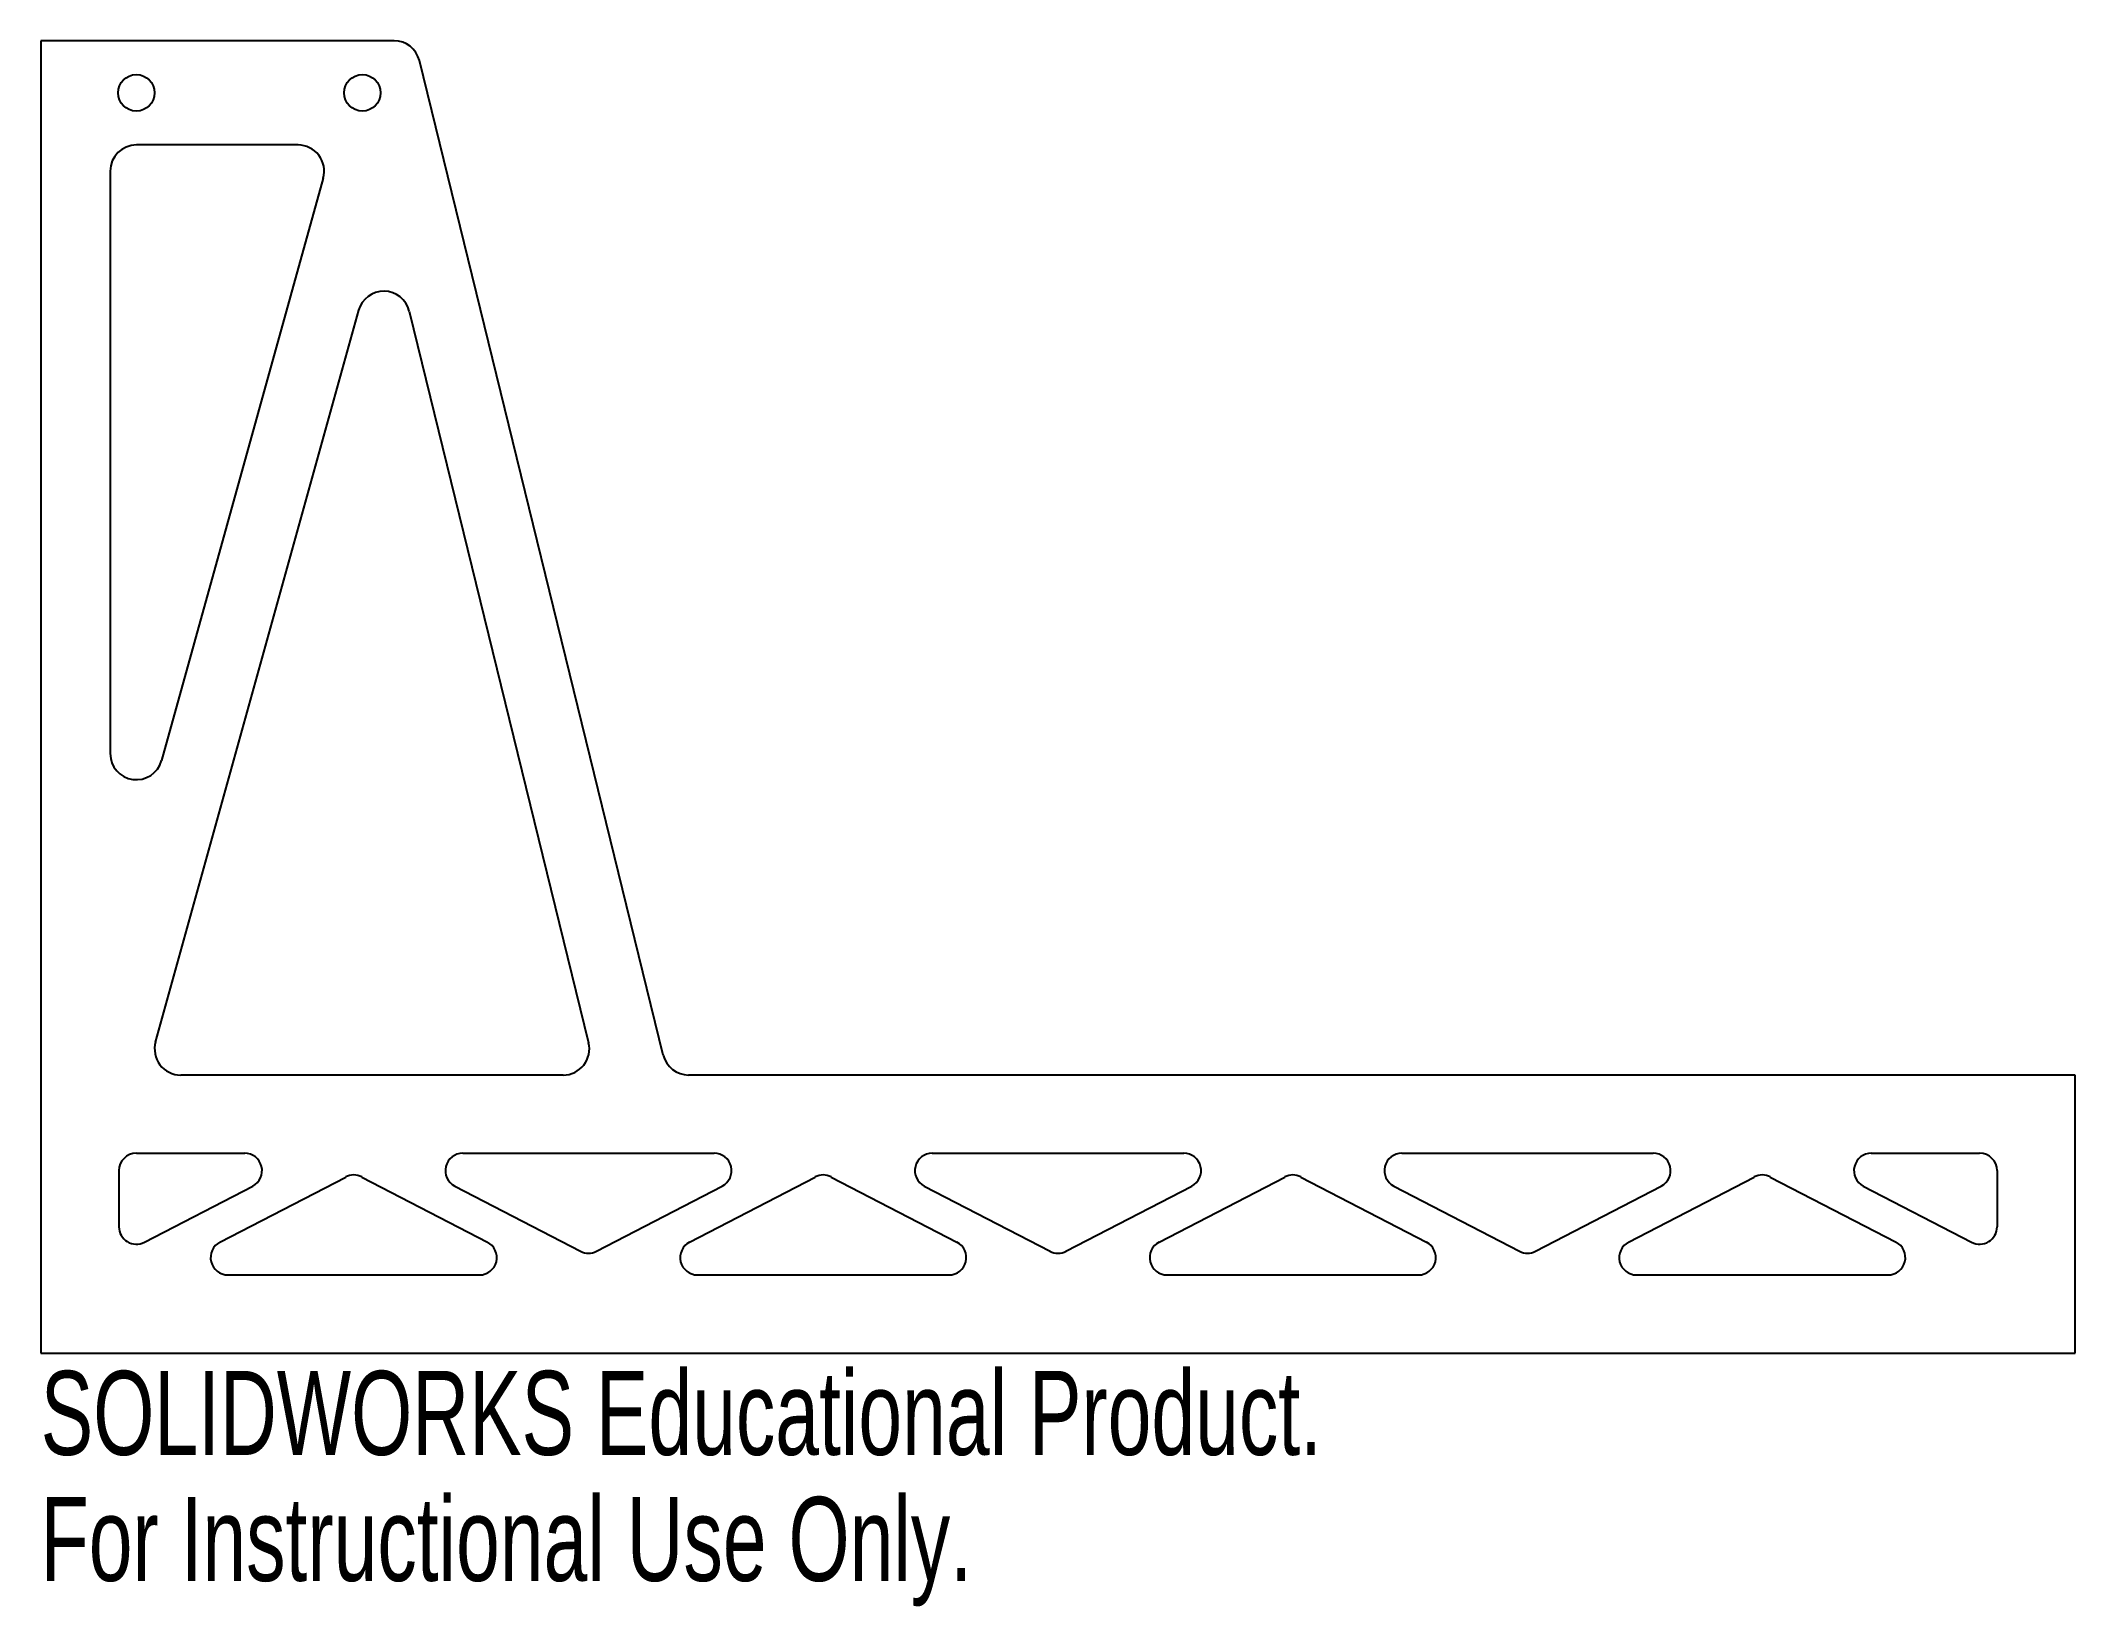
# Model space of a CAD drawing. Header units: millimetres. Extents: x 0 to 117, y -15 to 76.
import ezdxf

# ---------------------------------------------------------------- set-up
doc = ezdxf.new("R2010")
doc.units = ezdxf.units.MM
doc.styles.add('SLDTEXTSTYLE0', font='TXT', dxfattribs={"width": 0.7})

msp = doc.modelspace()

# ---------------------------------------------------------------- linework, layer by layer
at = {"color": 7, "linetype": 'Continuous', "lineweight": 25}
for p, q in [((0, 75.5), (0, 0)), ((20.32, 75.5), (0, 75.5)), ((35.8, 17.14), (21.78, 74.36)), ((14.8, 69.5), (5.5, 69.5)), ((4, 68), (4, 34.49)), ((16.25, 67.6), (6.95, 34.09)), ((6.6, 17.9), (18.29, 60)), ((21.19, 59.95), (31.51, 17.86)), ((30.05, 16), (8.05, 16)), ((117, 16), (37.26, 16)), ((117, 0), (117, 16)), ((5.5, 11.5), (11.73, 11.5)), ((24.27, 11.5), (38.73, 11.5)), ((51.27, 11.5), (65.73, 11.5)), ((78.27, 11.5), (92.73, 11.5)), ((105.27, 11.5), (111.5, 11.5)), ((4.5, 10.5), (4.5, 7.27)), ((5.96, 6.38), (12.19, 9.61)), ((10.31, 6.39), (17.54, 10.13)), ((18.46, 10.13), (25.69, 6.39)), ((23.81, 9.61), (31.04, 5.87)), ((31.96, 5.87), (39.19, 9.61)), ((37.31, 6.39), (44.54, 10.13)), ((45.46, 10.13), (52.69, 6.39)), ((50.81, 9.61), (58.04, 5.87)), ((58.96, 5.87), (66.19, 9.61)), ((64.31, 6.39), (71.54, 10.13)), ((72.46, 10.13), (79.69, 6.39)), ((77.81, 9.61), (85.04, 5.87)), ((85.96, 5.87), (93.19, 9.61)), ((91.31, 6.39), (98.54, 10.13)), ((99.46, 10.13), (106.69, 6.39)), ((104.81, 9.61), (111.04, 6.38)), ((112.5, 10.5), (112.5, 7.27)), ((10.77, 4.5), (25.23, 4.5)), ((37.77, 4.5), (52.23, 4.5)), ((64.77, 4.5), (79.23, 4.5)), ((91.77, 4.5), (106.23, 4.5)), ((0, 0), (117, 0))]:
    msp.add_line(p, q, dxfattribs=at)
for centre in [(5.5, 72.5), (18.5, 72.5)]:
    msp.add_circle(centre, 1.05, dxfattribs=at)
for centre, radius, start, end in [((20.32, 74), 1.5, 13.7681, 90), ((5.5, 68), 1.5, 90, 180), ((14.8, 68), 1.5, 344.4851, 90), ((19.73, 59.59), 1.5, 13.7681, 164.4851), ((5.5, 34.49), 1.5, 180, 344.4851), ((8.05, 17.5), 1.5, 164.4851, 270), ((30.05, 17.5), 1.5, 270, 13.7681), ((37.26, 17.5), 1.5, 193.7681, 270), ((5.5, 10.5), 1, 90, 180), ((11.73, 10.5), 1, 297.4076, 90), ((24.27, 10.5), 1, 90, 242.5924), ((38.73, 10.5), 1, 297.4076, 90), ((51.27, 10.5), 1, 90, 242.5924), ((65.73, 10.5), 1, 297.4076, 90), ((78.27, 10.5), 1, 90, 242.5924), ((92.73, 10.5), 1, 297.4076, 90), ((105.27, 10.5), 1, 90, 242.5924), ((111.5, 10.5), 1, 0, 90), ((18, 9.25), 1, 62.5924, 117.4076), ((45, 9.25), 1, 62.5924, 117.4076), ((72, 9.25), 1, 62.5924, 117.4076), ((99, 9.25), 1, 62.5924, 117.4076), ((5.5, 7.27), 1, 180, 297.4076), ((111.5, 7.27), 1, 242.5924, 0), ((10.77, 5.5), 1, 117.4076, 270), ((25.23, 5.5), 1, 270, 62.5924), ((31.5, 6.75), 1, 242.5924, 297.4076), ((37.77, 5.5), 1, 117.4076, 270), ((52.23, 5.5), 1, 270, 62.5924), ((58.5, 6.75), 1, 242.5924, 297.4076), ((64.77, 5.5), 1, 117.4076, 270), ((79.23, 5.5), 1, 270, 62.5924), ((85.5, 6.75), 1, 242.5924, 297.4076), ((91.77, 5.5), 1, 117.4076, 270), ((106.23, 5.5), 1, 270, 62.5924)]:
    msp.add_arc(centre, radius, start, end, dxfattribs=at)

# ---------------------------------------------------------------- texts
at = {"color": 7, "linetype": 'Continuous', "char_height": 4.8336, "attachment_point": 1, "style": 'SLDTEXTSTYLE0'}
for s, insert in [('SOLIDWORKS Educational Product.', (0, -1.02)), ('For Instructional Use Only.', (0, -8.27))]:
    msp.add_mtext(s, dxfattribs=dict(at, insert=insert))

doc.saveas('drawing.dxf')
